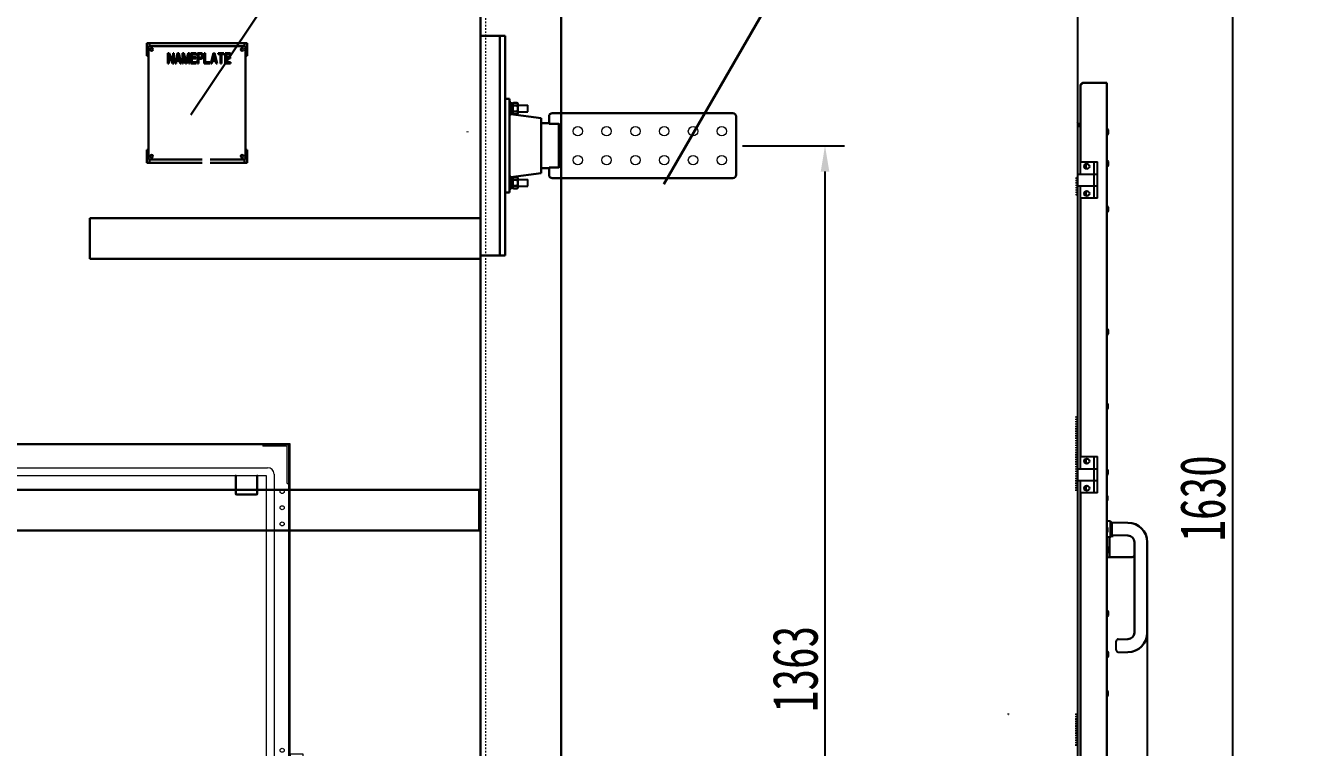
# Model space of a CAD drawing. Extents: x 54056 to 359947, y -41534 to 373650.
# Drawn here: x 80599 to 82572, y -36678 to -35561 of the extents above; entities that cross this region are included whole.
import ezdxf

# ---------------------------------------------------------------- set-up
doc = ezdxf.new("R2010")
doc.units = 0
doc.header["$LTSCALE"] = 3
doc.header["$MEASUREMENT"] = 0
for name, pattern in [('AI-Linetype-3', [1.693333, 0.846667, -0.846667]), ('CENTER', [50.8, 31.75, -6.35, 6.35, -6.35]), ('HIDDEN', [0.2, 0.1, -0.1])]:
    doc.linetypes.add(name, pattern=pattern)
doc.layers.get('0').update_dxf_attribs({"linetype": 'CONTINUOUS', "lineweight": 30})
doc.layers.get('DEFPOINTS').update_dxf_attribs({"linetype": 'CONTINUOUS', "lineweight": 20})
for name, color, linetype in [('02___PRT_ALL_AXES', 7, 'CONTINUOUS'), ('1', 6, 'CENTER'), ('CHAMFER', 7, 'CONTINUOUS'), ('DEFAULT_2', 8, 'HIDDEN'), ('ROUNDS', 7, 'CONTINUOUS')]:
    doc.layers.add(name, color=color, linetype=linetype)
doc.layers.add('DIM', color=4, linetype='CONTINUOUS', lineweight=20)
doc.layers.add('实体', color=7, linetype='CONTINUOUS', lineweight=20)
doc.styles.get("Standard").update_dxf_attribs({"font": 'STFANGSO.TTF', "width": 0.7})
doc.dimstyles.new('1-15', dxfattribs={"dimscale": 20, "dimtxt": 3.5, "dimasz": 2, "dimexe": 1.5, "dimexo": 0.5, "dimgap": 0.5, "dimtad": 1, "dimtoh": 1, "dimdec": 1, "dimdsep": 46, "dimtxsty": 'Standard', "dimcen": 2.5, "dimclrd": 3, "dimclre": 3, "dimclrt": 3, "dimadec": 0, "dimazin": 2, "dimtfac": 1, "dimtdec": 1, "dimtmove": 0, "dimatfit": 2, "dimfxl": 1, "dimarcsym": 0})

# ---------------------------------------------------------------- blocks, each defined once
blk = doc.blocks.new('A$C1F2818B8')
at = {"layer": '实体', "color": 7, "linetype": 'Continuous'}
blk.add_lwpolyline([(4.8, 9.5), (3, 6.5), (4.8, 3.5), (8.2, 3.5), (10, 6.5), (8.2, 9.5)], close=True, dxfattribs=at)
for radius in [6.5, 3.46]:
    blk.add_circle((6.5, 6.5), radius, dxfattribs=at)
blk = doc.blocks.new('电缆管接头(M32)')
at = {"color": 1}
for p, q in [((15.2, 0), (-15.2, 0)), ((15.2, -4.5), (-15.2, -4.5))]:
    blk.add_line(p, q, dxfattribs=at)
at = {"color": 1, "lineweight": 15}
for p, q in [((-16, -5), (-15.2, -4.5)), ((-16, -5), (-15.2, -5.5)), ((-16, -5.9), (-15.2, -5.5)), ((-16, -5.9), (-15.2, -6.4)), ((-16, -6.9), (-15.2, -6.4)), ((-16, -6.9), (-15.2, -7.4)), ((-16, -7.9), (-15.2, -7.4)), ((-16, -7.9), (-16, -9.3)), ((16, -9.3), (-16, -9.3)), ((-15.2, -4.5), (15.2, -5.5)), ((-15.2, -5.5), (15.2, -6.4)), ((-15.2, -6.4), (15.2, -7.4)), ((-15.2, -7.4), (15.2, -8.3)), ((16, -5), (15.2, -4.5)), ((16, -5), (15.2, -5.5)), ((16, -5.9), (15.2, -5.5)), ((16, -5.9), (15.2, -6.4)), ((16, -6.9), (15.2, -6.4)), ((16, -6.9), (15.2, -7.4)), ((16, -7.9), (15.2, -7.4)), ((16, -7.9), (15.2, -8.3)), ((16, -8.8), (15.2, -8.3)), ((16, -8.8), (16, -9.3))]:
    blk.add_line(p, q, dxfattribs=at)
at = {"color": 1}
for points in [[(-15.2, 0), (-15.2, -4.2)], [(-9.2, 0), (-9.2, -3.4)], [(-9.2, 0), (-9.2, -3.4)], [(-6, 0), (-6, -3.4)], [(-6, -3.4), (-6, 0)], [(6, -3.4), (6, 0)], [(6, 0), (6, -3.4)], [(6, -3.4), (6, 0)], [(9.2, 0), (9.2, -3.4)], [(9.2, 0), (9.2, -3.4)], [(15.2, -4.2), (15.2, 0)], [(-19, -9.6), (-19, -23.9)], [(17.2, -9.3), (-17.2, -9.3)], [(-13.8, -4.5), (13.8, -4.5)], [(-7.5, -9.3), (-11.5, -9.3)], [(-11.5, -10.7), (-11.5, -22.9)], [(-11.5, -10.7), (-11.5, -22.9)], [(-9.2, -4.5), (-6, -4.5)], [(7.5, -9.3), (-7.5, -9.3)], [(-7.5, -10.7), (-7.5, -22.9)], [(-7.5, -22.9), (-7.5, -10.7)], [(-6, -4.5), (6, -4.5)], [(9.2, -4.5), (6, -4.5)], [(7.5, -9.3), (11.5, -9.3)], [(7.5, -22.9), (7.5, -10.7)], [(7.5, -10.7), (7.5, -22.9)], [(7.5, -22.9), (7.5, -10.7)], [(11.5, -10.7), (11.5, -22.9)], [(11.5, -10.7), (11.5, -22.9)], [(19, -23.9), (19, -9.6)], [(-17.2, -24.3), (17.2, -24.3)], [(-11.5, -24.3), (-7.5, -24.3)], [(-7.5, -24.3), (7.5, -24.3)], [(11.5, -24.3), (7.5, -24.3)]]:
    blk.add_lwpolyline(points, dxfattribs=at)
for points in [[(-6, -3.4), (-9.2, -3.4), (-9.2, 0), (-6, 0)], [(6, -3.4), (9.2, -3.4), (9.2, 0), (6, 0)], [(-7.5, -22.9), (-11.5, -22.9), (-11.5, -10.7), (-7.5, -10.7)], [(7.5, -22.9), (11.5, -22.9), (11.5, -10.7), (7.5, -10.7)]]:
    blk.add_lwpolyline(points, close=True, dxfattribs=at)
for centre, radius, start, end in [((-8.1, -59.8), 51.4, 100.2815, 102.2979), ((-26.4, -59.8), 51.4, 73.1437, 79.7185), ((-6.4, 35.9), 41.1, 257.7021, 259.7185), ((-21.1, 35.9), 41.1, 280.2815, 286.8563), ((7.4, -59.8), 51.4, 100.2815, 106.8563), ((5.9, 35.9), 41.1, 253.1437, 259.7185), ((-5.9, 35.9), 41.1, 280.2815, 286.8563), ((-7.4, -59.8), 51.4, 73.1437, 79.7185), ((21.1, 35.9), 41.1, 253.1437, 259.7185), ((26.4, -59.8), 51.4, 100.2815, 106.8563), ((6.4, 35.9), 41.1, 280.2815, 282.2979), ((8.1, -59.8), 51.4, 77.7021, 79.7185), ((-8.1, 26.3), 51.4, 257.7021, 259.7185), ((-26.4, 26.3), 51.4, 280.2815, 286.8563), ((7.4, 26.3), 51.4, 253.1437, 259.7185), ((-7.4, 26.3), 51.4, 280.2815, 286.8563), ((26.4, 26.3), 51.4, 253.1437, 259.7185), ((8.1, 26.3), 51.4, 280.2815, 282.2979)]:
    blk.add_arc(centre, radius, start, end, dxfattribs=at)
blk = doc.blocks.new('A$C6f3eb3ca')
at = {"color": 0, "linetype": 'ByBlock', "lineweight": -2}
for p, q in [((-120.4, 470), (-120.4, -130)), ((368.6, 470), (-120.4, 470)), ((-118.4, -130), (-118.4, 468.5)), ((389.6, 470), (354.8, 470)), ((387.6, 470), (387.6, -130)), ((389.6, -130), (389.6, 470)), ((-120.4, 419.4), (-120.4, 397.7)), ((-92.4, -82), (-92.4, 423)), ((-80.4, -80), (-80.4, 421)), ((290.6, 421), (352.6, 421)), ((292.6, 433), (354.6, 433)), ((304.6, 421), (304.6, 393)), ((306.1, 421), (304.6, 421)), ((306.1, 421), (306.1, 393)), ((338.1, 393), (338.1, 421)), ((339.6, 421), (338.1, 421)), ((339.6, 393), (339.6, 421)), ((352.6, 421), (352.6, -80)), ((364.6, 423), (364.6, -82)), ((306.6, 392.5), (337.6, 392.5)), ((306.6, 391), (337.6, 391)), ((389.6, -10), (389.6, -30)), ((409.6, -10), (389.6, -10)), ((390.9, -14.8), (391.3, -17)), ((391.3, -17), (391.7, -14.8)), ((391.7, -14.8), (392.1, -17)), ((392.1, -17), (392.5, -14.8)), ((392.5, -14.8), (392.9, -17)), ((392.9, -17), (393.3, -14.8)), ((393.3, -14.8), (393.7, -17)), ((393.7, -17), (394.1, -14.8)), ((394.1, -14.8), (394.5, -17)), ((394.5, -17), (394.9, -14.8)), ((394.9, -14.8), (395.3, -17)), ((395.3, -17), (395.7, -14.8)), ((395.7, -14.8), (396.1, -17)), ((396.1, -17), (396.5, -14.8)), ((396.5, -14.8), (396.9, -17)), ((396.9, -17), (397.3, -14.8)), ((397.3, -14.8), (397.7, -17)), ((397.7, -17), (398.1, -14.8)), ((398.1, -14.8), (398.5, -17)), ((398.5, -17), (398.9, -14.8)), ((398.9, -14.8), (399.3, -17)), ((399.3, -17), (399.7, -14.8)), ((399.7, -14.8), (400.1, -17)), ((400.1, -17), (400.5, -14.8)), ((400.5, -14.8), (400.9, -17)), ((400.9, -17), (401.3, -14.8)), ((401.3, -14.8), (401.7, -17)), ((401.7, -17), (402.1, -14.8)), ((402.1, -14.8), (402.5, -17)), ((402.5, -17), (402.9, -14.8)), ((402.9, -14.8), (403.4, -17)), ((403.4, -17), (403.7, -14.8)), ((403.7, -14.8), (404.2, -17)), ((404.2, -17), (404.5, -14.8)), ((404.5, -14.8), (405, -17)), ((405, -17), (405.4, -14.8)), ((405.4, -14.8), (405.8, -17)), ((405.8, -17), (406.2, -14.8)), ((406.2, -14.8), (406.6, -17)), ((406.6, -17), (407, -14.8)), ((407, -14.8), (407.4, -17)), ((407.4, -17), (407.8, -14.8)), ((407.8, -14.8), (408.2, -17)), ((408.2, -17), (408.6, -14.8)), ((408.6, -14.8), (409, -17)), ((409, -17), (409.4, -14.8)), ((409.6, -30), (409.6, -10)), ((389.6, -30), (409.6, -30)), ((390.9, -25.3), (391.3, -23)), ((391.3, -23), (391.7, -25.3)), ((391.7, -25.3), (392.1, -23)), ((392.1, -23), (392.5, -25.3)), ((392.5, -25.3), (392.9, -23)), ((392.9, -23), (393.3, -25.3)), ((393.3, -25.3), (393.7, -23)), ((393.7, -23), (394.1, -25.3)), ((394.1, -25.3), (394.5, -23)), ((394.5, -23), (394.9, -25.3)), ((394.9, -25.3), (395.3, -23)), ((395.3, -23), (395.7, -25.3)), ((395.7, -25.3), (396.1, -23)), ((396.1, -23), (396.5, -25.3)), ((396.5, -25.3), (396.9, -23)), ((396.9, -23), (397.3, -25.3)), ((397.3, -25.3), (397.7, -23)), ((397.7, -23), (398.1, -25.3)), ((398.1, -25.3), (398.5, -23)), ((398.5, -23), (398.9, -25.3)), ((398.9, -25.3), (399.3, -23)), ((399.3, -23), (399.7, -25.3)), ((399.7, -25.3), (400.1, -23)), ((400.1, -23), (400.5, -25.3)), ((400.5, -25.3), (400.9, -23)), ((400.9, -23), (401.3, -25.3)), ((401.3, -25.3), (401.7, -23)), ((401.7, -23), (402.1, -25.3)), ((402.1, -25.3), (402.5, -23)), ((402.5, -23), (402.9, -25.3)), ((402.9, -25.3), (403.4, -23)), ((403.4, -23), (403.7, -25.3)), ((403.7, -25.3), (404.2, -23)), ((404.2, -23), (404.5, -25.3)), ((404.5, -25.3), (405, -23)), ((405, -23), (405.4, -25.3)), ((405.4, -25.3), (405.8, -23)), ((405.8, -23), (406.2, -25.3)), ((406.2, -25.3), (406.6, -23)), ((406.6, -23), (407, -25.3)), ((407, -25.3), (407.4, -23)), ((407.4, -23), (407.8, -25.3)), ((407.8, -25.3), (408.2, -23)), ((408.2, -23), (408.6, -25.3)), ((408.6, -25.3), (409, -23)), ((409, -23), (409.4, -25.3)), ((292.6, -92), (-82.4, -92)), ((290.6, -80), (-80.4, -80)), ((290.6, -80), (352.6, -80)), ((292.6, -92), (354.6, -92)), ((-120.4, -130), (389.6, -130)), ((389.6, -130), (-120.4, -130)), ((377.6, -130), (389.6, -130)), ((389.6, -130), (377.6, -130))]:
    blk.add_line(p, q, dxfattribs=at)
at = {"color": 0, "linetype": 'ByBlock', "lineweight": -2, "ltscale": 0.5}
for p, q in [((356.3, 468.5), (-120.4, 468.5)), ((-118.4, -130), (-118.4, 468.5)), ((-118.1, 408.5), (-118.1, 465.2)), ((-115.8, 408.5), (-115.8, 465.2)), ((-114.8, 468.5), (-78.1, 468.5)), ((-114.8, 466.2), (-78.1, 466.2)), ((-78.1, 468.5), (-78.1, 466.2)), ((384, 468.5), (347.3, 468.5)), ((347.3, 468.5), (347.3, 466.2)), ((384, 466.2), (347.3, 466.2)), ((385, 408.5), (385, 465.2)), ((387.3, 408.5), (387.3, 465.2)), ((387.6, -130), (387.6, 470)), ((-120.4, 420), (-120.4, 430)), ((-118.1, 420), (-118.1, 430)), ((387.3, 420), (387.3, 430)), ((387.3, 420), (387.3, 430)), ((389.6, 420), (389.6, 430)), ((-115.8, 408.5), (-118.1, 408.5)), ((385, 408.5), (387.3, 408.5)), ((-118.1, -127.7), (-118.1, -113)), ((-115.8, -127.7), (-115.8, -113)), ((-114.8, -109.7), (-98.1, -109.7)), ((-114.8, -112), (-98.1, -112)), ((-114.4, -107.4), (383.6, -107.4)), ((-114.4, -107.4), (-114.4, -109.7)), ((-114.4, -109.7), (-95.1, -109.7)), ((-98.1, -109.7), (-98.1, -112)), ((-95.1, -107.4), (-95.1, -119.4)), ((364.3, -107.4), (364.3, -119.4)), ((364.3, -109.7), (383.6, -109.7)), ((384, -109.7), (367.3, -109.7)), ((367.3, -109.7), (367.3, -112)), ((384, -112), (367.3, -112)), ((383.6, -107.4), (383.6, -109.7)), ((385, -127.7), (385, -113)), ((387.3, -127.7), (387.3, -113)), ((-108.4, -127.7), (-118.1, -127.7)), ((-118.1, -127.7), (-115.8, -127.7)), ((-115.8, -119.4), (385, -119.4)), ((-108.4, -130), (-108.4, -127.7)), ((377.6, -127.7), (387.3, -127.7)), ((377.6, -130), (377.6, -127.7)), ((387.3, -127.7), (385, -127.7))]:
    blk.add_line(p, q, dxfattribs=at)
at = {"color": 0, "lineweight": -3}
for p, q in [((-115.4, 337.1), (-92.4, 337.1)), ((-117.4, 309.1), (-117.4, 335.1)), ((-115.4, 307.1), (-92.4, 307.1)), ((-109.4, 222.5), (-92.4, 222.5)), ((-111.9, 207.5), (-111.9, 187.5)), ((-102.9, 207.5), (-102.9, 187.5)), ((-109.4, 172.5), (-92.4, 172.5)), ((-117.4, 5.9), (-117.4, -20.1)), ((-115.4, 7.9), (-92.4, 7.9)), ((-115.4, -22.1), (-92.4, -22.1))]:
    blk.add_line(p, q, dxfattribs=at)
at = {"color": 0}
blk.add_line((-92.4, 172.5), (-92.4, 222.5), dxfattribs=at)
at = {"color": 0, "linetype": 'ByBlock', "lineweight": -3}
blk.add_line((-117.4, 180.5), (-117.4, 214.5), dxfattribs=at)
at = {"color": 0, "linetype": 'ByBlock', "lineweight": -2, "ltscale": 0.25}
for p, q in [((390.6, -14.8), (389.6, -13.8)), ((389.8, -14), (409.6, -14)), ((390.6, -14.8), (390.6, -25.3)), ((390.6, -14.8), (409.6, -14.8)), ((390.6, -25.3), (389.6, -26.3)), ((389.8, -26), (409.6, -26)), ((390.6, -25.3), (409.6, -25.3))]:
    blk.add_line(p, q, dxfattribs=at)
at = {"color": 0, "linetype": 'ByBlock', "lineweight": -2, "ltscale": 0.5}
for centre in [(377.2, 396.1), (377.2, 371.1), (377.2, 346.1), (377.2, -3.9), (377.2, -28.9), (377.2, -53.9)]:
    blk.add_circle(centre, 3.1, dxfattribs=at)
for centre, radius, start, end in [((-114.8, 465.2), 3.3, 90, 180), ((-114.8, 465.2), 1, 90, 180), ((384, 465.2), 3.3, 0, 90), ((384, 465.2), 1, 0, 90), ((-114.8, -113), 3.3, 90, 180), ((-114.8, -113), 1, 90, 180), ((384, -113), 3.3, 0, 90), ((384, -113), 1, 0, 90)]:
    blk.add_arc(centre, radius, start, end, dxfattribs=at)
at = {"color": 0, "linetype": 'ByBlock', "lineweight": -2}
for centre, radius, start, end in [((-82.4, 423), 10, 90, 180), ((354.6, 423), 10, 0, 90), ((306.6, 393), 2, 180, 270), ((306.6, 393), 0.5, 180, 270), ((337.6, 393), 0.5, 270, 0), ((337.6, 393), 2, 270, 0), ((-82.4, -82), 10, 180, 270), ((354.6, -82), 10, 270, 0)]:
    blk.add_arc(centre, radius, start, end, dxfattribs=at)
at = {"color": 0, "lineweight": -3}
for centre, radius, start, end in [((-115.4, 335.1), 2, 90, 180), ((-115.4, 309.1), 2, 180, 270), ((-109.4, 214.5), 8, 90, 180), ((-107.4, 207.5), 4.5, 0, 180), ((-109.4, 180.5), 8, 180, 270), ((-107.4, 187.5), 4.5, 180, 0), ((-115.4, 5.9), 2, 90, 180), ((-115.4, -20.1), 2, 180, 270)]:
    blk.add_arc(centre, radius, start, end, dxfattribs=at)
at = {"layer": '1', "color": 0, "linetype": 'ByBlock', "lineweight": -2}
for p, q in [((-120.4, 430), (-120.4, 470)), ((389.6, 430), (389.6, 470)), ((-82.4, 433), (292.6, 433)), ((-80.4, 421), (290.6, 421))]:
    blk.add_line(p, q, dxfattribs=at)
at = {"color": 0, "lineweight": -3}
blk.add_blockref('A$C1F2818B8', (-113.9, 315.6), dxfattribs=at)
at = {"color": 0, "lineweight": -3, "xscale": -1, "rotation": 180}
blk.add_blockref('A$C1F2818B8', (-113.9, -0.6), dxfattribs=at)
at = {"xscale": -1}
for p in [(7.6, -130), (67.6, -130)]:
    blk.add_blockref('电缆管接头(M32)', p, dxfattribs=at)
for p in [(67.6, -130), (127.6, -130), (187.6, -130), (247.6, -130), (307.6, -130)]:
    blk.add_blockref('电缆管接头(M32)', p)
blk = doc.blocks.new('*D113')
at = {"color": 3, "linetype": 'ByBlock', "lineweight": -2, "transparency": 16777216}
for p, q in [((81706.7, -35747.2), (81864.2, -35747.2)), ((81834.2, -37325.2), (81834.2, -35787.2)), ((80985.2, -37365.2), (81864.2, -37365.2))]:
    blk.add_line(p, q, dxfattribs=at)
at = {"color": 3, "linetype": 'ByBlock', "transparency": 16777216}
for points in [[(81827.6, -35787.2), (81840.9, -35787.2), (81834.2, -35747.2)], [(81827.6, -37325.2), (81840.9, -37325.2), (81834.2, -37365.2)]]:
    blk.add_solid(points, dxfattribs=at)
at = {"layer": 'DEFPOINTS', "color": 0, "linetype": 'ByBlock', "transparency": 16777216}
for p in [(81696.7, -35747.2), (81834.2, -35747.2), (80975.2, -37365.2)]:
    blk.add_point(p, dxfattribs=at)
at = {"color": 3, "linetype": 'ByBlock', "lineweight": 30, "transparency": 16777216, "insert": (81788.4, -36556.2), "char_height": 70, "attachment_point": 5, "rotation": 90}
blk.add_mtext('1363', dxfattribs=at)
blk = doc.blocks.new('*D73')
at = {"color": 3, "linetype": 'ByBlock', "lineweight": -2, "transparency": 16777216}
for p, q in [((82332.2, -36440.2), (82332.2, -37504.8)), ((82269.7, -37443.6), (82269.7, -37504.8)), ((82229.7, -37474.8), (82189.7, -37474.8)), ((82269.7, -37474.8), (82332.2, -37474.8)), ((82372.2, -37474.8), (82546.2, -37474.8))]:
    blk.add_line(p, q, dxfattribs=at)
at = {"color": 3, "linetype": 'ByBlock', "transparency": 16777216}
for points in [[(82229.7, -37468.1), (82229.7, -37481.5), (82269.7, -37474.8)], [(82372.2, -37468.1), (82372.2, -37481.5), (82332.2, -37474.8)]]:
    blk.add_solid(points, dxfattribs=at)
at = {"layer": 'DEFPOINTS', "color": 0, "linetype": 'ByBlock', "transparency": 16777216}
for p in [(82332.2, -36430.2), (82269.7, -37433.6), (82269.7, -37474.8)]:
    blk.add_point(p, dxfattribs=at)
at = {"color": 3, "linetype": 'ByBlock', "lineweight": 30, "transparency": 16777216, "insert": (82479.2, -37429), "char_height": 70, "attachment_point": 5}
blk.add_mtext('62.5', dxfattribs=at)
blk = doc.blocks.new('*D90')
at = {"color": 3, "linetype": 'ByBlock', "lineweight": -2, "transparency": 16777216}
for p, q in [((81844.3, -35350.1), (82494, -35350.1)), ((82464, -35390.1), (82464, -37195.2)), ((82024.4, -37235.2), (82494, -37235.2))]:
    blk.add_line(p, q, dxfattribs=at)
at = {"color": 3, "linetype": 'ByBlock', "transparency": 16777216}
for points in [[(82457.3, -35390.1), (82470.6, -35390.1), (82464, -35350.1)], [(82457.3, -37195.2), (82470.6, -37195.2), (82464, -37235.2)]]:
    blk.add_solid(points, dxfattribs=at)
at = {"layer": 'DEFPOINTS', "color": 0, "linetype": 'ByBlock', "transparency": 16777216}
for p in [(81834.3, -35350.1), (82014.4, -37235.2), (82464, -37235.2)]:
    blk.add_point(p, dxfattribs=at)
at = {"color": 3, "linetype": 'ByBlock', "lineweight": 30, "transparency": 16777216, "insert": (82418.1, -36292.6), "char_height": 70, "attachment_point": 5, "rotation": 90}
blk.add_mtext('1630', dxfattribs=at)

msp = doc.modelspace()

# ---------------------------------------------------------------- linework, layer by layer
at = {"color": 1, "linetype": 'ByBlock'}
for p, q in [((80854.254, -35699.5), (81407.408, -34873.469)), ((81584.887, -35806.602), (82128.003, -34867.221))]:
    msp.add_line(p, q, dxfattribs=at)
at = {"color": 3, "linetype": 'Continuous'}
for p, q in [((81301.74, -37234.153), (81301.74, -35239.153)), ((82224.24, -35716.653), (82229.24, -35716.653)), ((82226.24, -35715.153), (82229.24, -35715.153)), ((82273.74, -36352.653), (82273.74, -36383.153)), ((82279.74, -36351.153), (82276.74, -36351.153)), ((82279.74, -36350.153), (82279.74, -36351.153)), ((82273.74, -36383.153), (82309.093, -36383.153))]:
    msp.add_line(p, q, dxfattribs=at)
at = {"color": 7, "linetype": 'Continuous'}
for p, q in [((81426.74, -37175.153), (81426.74, -35464.953)), ((81339.74, -35577.153), (81301.74, -35577.153)), ((81331.74, -35577.153), (81331.74, -35917.153)), ((81339.74, -35577.153), (81339.74, -35917.153)), ((82229.24, -35772.153), (82229.24, -35654.153)), ((82232.284, -35650.767), (82233.24, -35650.153)), ((82233.24, -35650.153), (82269.74, -35650.153)), ((82269.74, -37030.153), (82269.74, -35650.153)), ((81351.34, -35697.353), (81351.34, -35681.953)), ((81357.519, -35680.768), (81353.561, -35680.768)), ((81357.519, -35685.21), (81353.561, -35685.21)), ((81357.519, -35694.095), (81353.561, -35694.095)), ((81359.74, -35682.989), (81359.74, -35696.317)), ((81351.34, -35697.353), (81349.067, -35697.353)), ((81351.34, -35697.184), (81351.334, -35697.185)), ((81357.519, -35698.538), (81353.561, -35698.538)), ((82226.24, -35713.153), (82229.24, -35713.153)), ((81281.74, -35726.153), (81281.74, -35725.153)), ((82224.508, -35717.153), (82229.24, -35717.153)), ((81351.34, -35812.353), (81349.067, -35812.353)), ((81351.34, -35812.184), (81351.334, -35812.185)), ((81351.34, -35812.353), (81351.34, -35796.953)), ((81357.519, -35795.768), (81353.561, -35795.768)), ((81357.519, -35800.21), (81353.561, -35800.21)), ((81357.519, -35809.095), (81353.561, -35809.095)), ((81357.519, -35813.538), (81353.561, -35813.538)), ((81359.74, -35797.989), (81359.74, -35811.317)), ((81301.74, -35829.153), (81301.74, -35892.153)), ((82229.24, -36227.843), (82229.24, -35828.153)), ((80698.305, -35922.153), (80698.305, -35859.153)), ((81301.74, -35859.153), (80698.305, -35859.153)), ((80698.305, -35922.153), (81301.74, -35922.153)), ((81339.74, -35917.153), (81301.74, -35917.153)), ((79513.74, -36279.153), (81299.74, -36279.153)), ((81299.74, -36342.153), (81299.74, -36279.153)), ((82229.24, -36598.153), (82229.24, -36283.843)), ((81299.74, -36342.153), (79513.74, -36342.153)), ((82312.24, -36500.153), (82312.24, -36360.153)), ((82332.24, -36500.153), (82332.24, -36360.153)), ((82229.24, -36852.153), (82229.24, -36598.153))]:
    msp.add_line(p, q, dxfattribs=at)
at = {"color": 0, "linetype": 'Continuous'}
for p, q in [((80786.11, -35608.51), (80786.11, -35588.51)), ((80941.11, -35588.51), (80786.11, -35588.51)), ((80788.61, -35593.51), (80788.61, -35708.51)), ((80938.61, -35593.51), (80788.61, -35593.51)), ((80790.11, -35593.51), (80790.11, -35588.51)), ((80937.11, -35588.51), (80937.11, -35593.51)), ((80938.61, -35708.51), (80938.61, -35593.51)), ((80941.11, -35588.51), (80941.11, -35608.51)), ((80786.11, -35608.51), (80788.61, -35608.51)), ((80818.743, -35619.975), (80818.743, -35603.955)), ((80818.743, -35603.955), (80820.845, -35603.955)), ((80820.144, -35606), (80820.144, -35619.975)), ((80825.985, -35619.975), (80820.144, -35606)), ((80820.845, -35603.955), (80826.686, -35617.589)), ((80826.686, -35617.589), (80826.686, -35603.955)), ((80826.686, -35603.955), (80828.088, -35603.955)), ((80828.088, -35603.955), (80828.088, -35619.975)), ((80829.957, -35619.975), (80833.695, -35603.955)), ((80832.293, -35615.885), (80831.358, -35619.975)), ((80836.965, -35615.885), (80832.293, -35615.885)), ((80832.527, -35614.521), (80834.629, -35605.318)), ((80836.732, -35614.521), (80832.527, -35614.521)), ((80833.695, -35603.955), (80835.564, -35603.955)), ((80834.629, -35605.318), (80836.732, -35614.521)), ((80835.564, -35603.955), (80839.302, -35619.975)), ((80837.9, -35619.975), (80836.965, -35615.885)), ((80841.171, -35619.975), (80841.171, -35603.955)), ((80841.171, -35603.955), (80843.273, -35603.955)), ((80842.572, -35607.363), (80842.572, -35619.975)), ((80845.843, -35619.975), (80842.572, -35607.363)), ((80843.273, -35603.955), (80846.778, -35618.271)), ((80846.778, -35618.271), (80850.282, -35603.955)), ((80850.983, -35607.363), (80847.712, -35619.975)), ((80850.282, -35603.955), (80852.385, -35603.955)), ((80850.983, -35619.975), (80850.983, -35607.363)), ((80852.385, -35603.955), (80852.385, -35619.975)), ((80854.254, -35619.975), (80854.254, -35603.955)), ((80854.254, -35603.955), (80862.664, -35603.955)), ((80855.655, -35606), (80855.655, -35610.431)), ((80862.664, -35606), (80855.655, -35606)), ((80855.655, -35610.431), (80861.73, -35610.431)), ((80855.655, -35612.476), (80855.655, -35617.93)), ((80861.73, -35612.476), (80855.655, -35612.476)), ((80861.73, -35610.431), (80861.73, -35612.476)), ((80862.664, -35603.955), (80862.664, -35606)), ((80864.533, -35619.975), (80864.533, -35603.955)), ((80864.533, -35603.955), (80870.14, -35603.955)), ((80865.935, -35605.659), (80865.935, -35610.772)), ((80870.374, -35605.659), (80865.935, -35605.659)), ((80865.935, -35610.772), (80870.374, -35610.772)), ((80865.935, -35612.817), (80865.935, -35619.975)), ((80870.14, -35612.817), (80865.935, -35612.817)), ((80870.14, -35603.955), (80871.308, -35604.296)), ((80871.308, -35612.476), (80870.14, -35612.817)), ((80871.075, -35606), (80870.374, -35605.659)), ((80870.374, -35610.772), (80871.075, -35610.431)), ((80871.542, -35606.682), (80871.075, -35606)), ((80871.075, -35610.431), (80871.542, -35609.749)), ((80871.308, -35604.296), (80872.243, -35605.318)), ((80872.243, -35611.454), (80871.308, -35612.476)), ((80871.776, -35607.704), (80871.542, -35606.682)), ((80871.542, -35609.749), (80871.776, -35608.727)), ((80871.776, -35608.727), (80871.776, -35607.704)), ((80872.243, -35605.318), (80872.944, -35606.682)), ((80872.944, -35610.09), (80872.243, -35611.454)), ((80872.944, -35606.682), (80873.177, -35607.704)), ((80873.177, -35609.068), (80872.944, -35610.09)), ((80873.177, -35607.704), (80873.177, -35609.068)), ((80875.046, -35619.975), (80875.046, -35603.955)), ((80875.046, -35603.955), (80876.448, -35603.955)), ((80876.448, -35603.955), (80876.448, -35617.93)), ((80885.326, -35619.975), (80889.064, -35603.955)), ((80887.662, -35615.885), (80886.728, -35619.975)), ((80892.335, -35615.885), (80887.662, -35615.885)), ((80887.896, -35614.521), (80889.998, -35605.318)), ((80892.101, -35614.521), (80887.896, -35614.521)), ((80889.064, -35603.955), (80890.933, -35603.955)), ((80889.998, -35605.318), (80892.101, -35614.521)), ((80890.933, -35603.955), (80894.671, -35619.975)), ((80893.269, -35619.975), (80892.335, -35615.885)), ((80896.54, -35605.659), (80896.54, -35603.955)), ((80896.54, -35603.955), (80905.418, -35603.955)), ((80900.278, -35605.659), (80896.54, -35605.659)), ((80900.278, -35619.975), (80900.278, -35605.659)), ((80901.68, -35605.659), (80901.68, -35619.975)), ((80905.418, -35605.659), (80901.68, -35605.659)), ((80905.418, -35603.955), (80905.418, -35605.659)), ((80907.287, -35619.975), (80907.287, -35603.955)), ((80907.287, -35603.955), (80915.697, -35603.955)), ((80908.688, -35606), (80908.688, -35610.431)), ((80915.697, -35606), (80908.688, -35606)), ((80908.688, -35610.431), (80914.763, -35610.431)), ((80908.688, -35612.476), (80908.688, -35617.93)), ((80914.763, -35612.476), (80908.688, -35612.476)), ((80914.763, -35610.431), (80914.763, -35612.476)), ((80915.697, -35603.955), (80915.697, -35606)), ((80941.11, -35608.51), (80938.61, -35608.51)), ((80820.144, -35619.975), (80818.743, -35619.975)), ((80828.088, -35619.975), (80825.985, -35619.975)), ((80831.358, -35619.975), (80829.957, -35619.975)), ((80839.302, -35619.975), (80837.9, -35619.975)), ((80842.572, -35619.975), (80841.171, -35619.975)), ((80847.712, -35619.975), (80845.843, -35619.975)), ((80852.385, -35619.975), (80850.983, -35619.975)), ((80862.664, -35619.975), (80854.254, -35619.975)), ((80855.655, -35617.93), (80862.664, -35617.93)), ((80862.664, -35617.93), (80862.664, -35619.975)), ((80865.935, -35619.975), (80864.533, -35619.975)), ((80883.457, -35619.975), (80875.046, -35619.975)), ((80876.448, -35617.93), (80883.457, -35617.93)), ((80883.457, -35617.93), (80883.457, -35619.975)), ((80886.728, -35619.975), (80885.326, -35619.975)), ((80894.671, -35619.975), (80893.269, -35619.975)), ((80901.68, -35619.975), (80900.278, -35619.975)), ((80915.697, -35619.975), (80907.287, -35619.975)), ((80908.688, -35617.93), (80915.697, -35617.93)), ((80915.697, -35617.93), (80915.697, -35619.975)), ((80788.61, -35708.51), (80788.61, -35768.51)), ((80938.61, -35768.51), (80938.61, -35708.51)), ((80786.11, -35773.51), (80786.11, -35753.51)), ((80786.11, -35753.51), (80788.61, -35753.51)), ((80941.11, -35753.51), (80938.61, -35753.51)), ((80941.11, -35753.51), (80941.11, -35773.51)), ((80786.11, -35773.51), (80871.87, -35773.51)), ((80788.61, -35768.51), (80871.87, -35768.51)), ((80790.11, -35773.51), (80790.11, -35768.51)), ((80884.35, -35768.51), (80938.61, -35768.51)), ((80941.11, -35773.51), (80884.35, -35773.51)), ((80937.11, -35768.51), (80937.11, -35773.51))]:
    msp.add_line(p, q, dxfattribs=at)
at = {"color": 6, "linetype": 'Continuous'}
for p, q in [((81339.74, -35674.653), (81346.74, -35674.653)), ((81346.74, -35819.653), (81346.74, -35674.653)), ((81395.74, -35704.653), (81348.74, -35698.537)), ((81395.74, -35789.653), (81395.74, -35704.653)), ((81407.74, -35712.153), (81395.74, -35712.153)), ((81407.74, -35702.153), (81407.74, -35713.612)), ((81422.74, -35713.612), (81407.74, -35713.612)), ((81412.74, -35697.153), (81691.74, -35697.153)), ((81422.74, -35780.694), (81422.74, -35713.612)), ((81696.74, -35702.153), (81696.74, -35792.153)), ((81424.74, -35778.6), (81424.74, -35715.706)), ((81395.74, -35789.653), (81348.74, -35795.768)), ((81407.74, -35782.153), (81395.74, -35782.153)), ((81407.74, -35780.694), (81407.74, -35792.153)), ((81422.74, -35780.694), (81407.74, -35780.694)), ((81412.74, -35797.153), (81691.74, -35797.153)), ((81339.74, -35819.653), (81346.74, -35819.653))]:
    msp.add_line(p, q, dxfattribs=at)
at = {"color": 0, "linetype": 'Continuous'}
for centre in [(80793.61, -35598.51), (80933.61, -35598.51), (80793.61, -35763.51), (80933.61, -35763.51)]:
    msp.add_circle(centre, 2, dxfattribs=at)
at = {"color": 7, "linetype": 'Continuous'}
for centre, radius, start, end in [((82233.24, -35654.153), 4, 97.5, 180), ((82265.74, -35654.153), 4, 0, 5.612139), ((81353.561, -35682.989), 2.221, 90.000206, 180), ((81357.519, -35682.989), 2.221, 0, 90), ((81353.561, -35696.317), 2.221, 180, 270), ((81357.519, -35696.317), 2.221, 270.000129, 0), ((82226.24, -35711.153), 2, 180, 270), ((81353.561, -35797.989), 2.221, 90.000206, 180), ((81353.561, -35811.317), 2.221, 180, 270), ((81357.519, -35797.989), 2.221, 0, 90), ((81357.519, -35811.317), 2.221, 270.000129, 0), ((82302.24, -36360.153), 30, 0, 90), ((82302.24, -36360.153), 10, 0, 90), ((82302.24, -36500.153), 30, 270, 0), ((82302.24, -36500.153), 10, 270, 0)]:
    msp.add_arc(centre, radius, start, end, dxfattribs=at)
at = {"color": 6, "linetype": 'Continuous'}
for centre, radius, start, end in [((81412.74, -35702.153), 5, 90, 180), ((80673.139, -36432.028), 1038.279, 43.623292, 43.783031), ((81691.74, -35702.153), 5, 0, 90), ((81412.74, -35792.153), 5, 180, 270), ((80673.14, -35062.279), 1038.278, 316.216969, 316.376708), ((81691.74, -35792.153), 5, 270, 0)]:
    msp.add_arc(centre, radius, start, end, dxfattribs=at)
at = {"color": 3, "linetype": 'Continuous'}
msp.add_arc((82226.24, -35711.153), 4, 240, 270, dxfattribs=at)
at = {"color": 7, "linetype": 'Continuous', "extrusion": (0, 0, -1)}
for centre, start_param, end_param in [((81348.567, -35689.653), 4.50335866, 4.6994016), ((81349.067, -35689.653), -1.74207878, -1.54954947), ((81348.567, -35804.653), 4.50335866, 4.6994016), ((81349.067, -35804.653), -1.74207878, -1.54954947)]:
    msp.add_ellipse(centre, major_axis=(-13.337, 0), ratio=0.57735027, start_param=start_param, end_param=end_param, dxfattribs=at)
at = {"color": 7, "linetype": 'Continuous'}
for points, knots in [([(82229.24, -35654.153), (82229.24, -35653.904), (82229.375, -35653.365), (82229.688, -35652.918), (82229.875, -35652.698)], [0, 0, 0, 0, 0.46220501, 1, 1, 1, 1]), ([(82229.875, -35652.698), (82230.06, -35652.48), (82230.499, -35652.054), (82230.979, -35651.678), (82231.24, -35651.486)], [0, 0, 0, 0, 0.46848833, 1, 1, 1, 1]), ([(82231.24, -35651.486), (82231.407, -35651.363), (82231.752, -35651.12), (82232.104, -35650.885), (82232.284, -35650.767)], [0, 0, 0, 0, 0.49032365, 1, 1, 1, 1]), ([(81352.156, -35684.654), (81352.012, -35684.506), (81351.791, -35684.168), (81351.632, -35683.611), (81351.582, -35683.06), (81351.618, -35682.32), (81351.886, -35681.511), (81352.649, -35680.894), (81353.233, -35680.768), (81353.561, -35680.768)], [0, 0, 0, 0, 0.12086787, 0.23040295, 0.33683173, 0.44300844, 0.66582305, 0.80783305, 1, 1, 1, 1]), ([(81353.561, -35698.538), (81353.233, -35698.538), (81352.65, -35698.411), (81351.887, -35697.795), (81351.618, -35696.986), (81351.582, -35696.245), (81351.632, -35695.695), (81351.791, -35695.138), (81352.012, -35694.8), (81352.156, -35694.652)], [0, 0, 0, 0, 0.19213955, 0.33415834, 0.55696957, 0.66315436, 0.76959362, 0.87913596, 1, 1, 1, 1]), ([(81353.561, -35694.095), (81353.343, -35694.095), (81352.901, -35693.954), (81352.424, -35693.481), (81352.097, -35692.903), (81351.806, -35692.068), (81351.631, -35690.975), (81351.575, -35689.653), (81351.631, -35688.332), (81351.806, -35687.238), (81352.097, -35686.403), (81352.424, -35685.824), (81352.901, -35685.352), (81353.343, -35685.21), (81353.561, -35685.21)], [0, 0, 0, 0, 0.06199776, 0.12437268, 0.18692419, 0.24953559, 0.37469468, 0.49995174, 0.6252139, 0.75039231, 0.81302006, 0.87558907, 0.93799346, 1, 1, 1, 1]), ([(81353.561, -35685.21), (81353.27, -35685.21), (81352.748, -35685.11), (81352.311, -35684.813), (81352.156, -35684.654)], [0, 0, 0, 0, 0.56614413, 1, 1, 1, 1]), ([(81352.156, -35694.652), (81352.311, -35694.492), (81352.748, -35694.196), (81353.27, -35694.095), (81353.561, -35694.095)], [0, 0, 0, 0, 0.43384932, 1, 1, 1, 1]), ([(81357.519, -35680.768), (81357.847, -35680.768), (81358.43, -35680.894), (81359.193, -35681.511), (81359.462, -35682.319), (81359.498, -35683.06), (81359.448, -35683.611), (81359.289, -35684.168), (81359.068, -35684.506), (81358.924, -35684.654)], [0, 0, 0, 0, 0.19212095, 0.33411337, 0.55693157, 0.66312148, 0.76956642, 0.87911667, 1, 1, 1, 1]), ([(81358.924, -35684.654), (81358.769, -35684.813), (81358.332, -35685.11), (81357.81, -35685.21), (81357.519, -35685.21)], [0, 0, 0, 0, 0.43388917, 1, 1, 1, 1]), ([(81357.519, -35685.21), (81357.737, -35685.21), (81358.179, -35685.352), (81358.655, -35685.824), (81358.983, -35686.402), (81359.274, -35687.237), (81359.449, -35688.331), (81359.505, -35689.652), (81359.449, -35690.974), (81359.274, -35692.068), (81358.983, -35692.903), (81358.656, -35693.481), (81358.179, -35693.954), (81357.737, -35694.095), (81357.519, -35694.095)], [0, 0, 0, 0, 0.06199013, 0.12436241, 0.18691449, 0.24952715, 0.37469153, 0.49995449, 0.62522295, 0.75040637, 0.81303343, 0.87560302, 0.93800009, 1, 1, 1, 1]), ([(81357.519, -35694.095), (81357.81, -35694.095), (81358.332, -35694.196), (81358.769, -35694.492), (81358.924, -35694.652)], [0, 0, 0, 0, 0.56612939, 1, 1, 1, 1]), ([(81358.924, -35694.652), (81359.068, -35694.8), (81359.289, -35695.138), (81359.448, -35695.695), (81359.498, -35696.245), (81359.462, -35696.986), (81359.193, -35697.795), (81358.43, -35698.411), (81357.847, -35698.538), (81357.519, -35698.538)], [0, 0, 0, 0, 0.12085414, 0.23039089, 0.33682494, 0.44300745, 0.66583831, 0.8078558, 1, 1, 1, 1]), ([(81352.156, -35799.654), (81352.012, -35799.506), (81351.791, -35799.168), (81351.632, -35798.611), (81351.582, -35798.06), (81351.618, -35797.32), (81351.886, -35796.511), (81352.649, -35795.894), (81353.233, -35795.768), (81353.561, -35795.768)], [0, 0, 0, 0, 0.12086787, 0.23040295, 0.33683173, 0.44300844, 0.66582305, 0.80783305, 1, 1, 1, 1]), ([(81353.561, -35813.538), (81353.233, -35813.538), (81352.65, -35813.411), (81351.887, -35812.795), (81351.618, -35811.986), (81351.582, -35811.245), (81351.632, -35810.695), (81351.791, -35810.138), (81352.012, -35809.8), (81352.156, -35809.652)], [0, 0, 0, 0, 0.19213955, 0.33415834, 0.55696957, 0.66315436, 0.76959362, 0.87913596, 1, 1, 1, 1]), ([(81353.561, -35809.095), (81353.343, -35809.095), (81352.901, -35808.954), (81352.424, -35808.481), (81352.097, -35807.903), (81351.806, -35807.068), (81351.631, -35805.975), (81351.575, -35804.653), (81351.631, -35803.332), (81351.806, -35802.238), (81352.097, -35801.403), (81352.424, -35800.824), (81352.901, -35800.352), (81353.343, -35800.21), (81353.561, -35800.21)], [0, 0, 0, 0, 0.06199776, 0.12437268, 0.18692419, 0.24953559, 0.37469468, 0.49995174, 0.6252139, 0.75039231, 0.81302006, 0.87558907, 0.93799346, 1, 1, 1, 1]), ([(81353.561, -35800.21), (81353.27, -35800.21), (81352.748, -35800.11), (81352.311, -35799.813), (81352.156, -35799.654)], [0, 0, 0, 0, 0.56614413, 1, 1, 1, 1]), ([(81352.156, -35809.652), (81352.311, -35809.492), (81352.748, -35809.196), (81353.27, -35809.095), (81353.561, -35809.095)], [0, 0, 0, 0, 0.43384932, 1, 1, 1, 1]), ([(81357.519, -35795.768), (81357.847, -35795.768), (81358.43, -35795.894), (81359.193, -35796.511), (81359.462, -35797.319), (81359.498, -35798.06), (81359.448, -35798.611), (81359.289, -35799.168), (81359.068, -35799.506), (81358.924, -35799.654)], [0, 0, 0, 0, 0.19212095, 0.33411337, 0.55693157, 0.66312148, 0.76956642, 0.87911667, 1, 1, 1, 1]), ([(81358.924, -35799.654), (81358.769, -35799.813), (81358.332, -35800.11), (81357.81, -35800.21), (81357.519, -35800.21)], [0, 0, 0, 0, 0.43388917, 1, 1, 1, 1]), ([(81357.519, -35800.21), (81357.737, -35800.21), (81358.179, -35800.352), (81358.655, -35800.824), (81358.983, -35801.402), (81359.274, -35802.237), (81359.449, -35803.331), (81359.505, -35804.652), (81359.449, -35805.974), (81359.274, -35807.068), (81358.983, -35807.903), (81358.656, -35808.481), (81358.179, -35808.954), (81357.737, -35809.095), (81357.519, -35809.095)], [0, 0, 0, 0, 0.06199013, 0.12436241, 0.18691449, 0.24952715, 0.37469153, 0.49995449, 0.62522295, 0.75040637, 0.81303343, 0.87560302, 0.93800009, 1, 1, 1, 1]), ([(81357.519, -35809.095), (81357.81, -35809.095), (81358.332, -35809.196), (81358.769, -35809.492), (81358.924, -35809.652)], [0, 0, 0, 0, 0.56612939, 1, 1, 1, 1]), ([(81358.924, -35809.652), (81359.068, -35809.8), (81359.289, -35810.138), (81359.448, -35810.695), (81359.498, -35811.245), (81359.462, -35811.986), (81359.193, -35812.795), (81358.43, -35813.411), (81357.847, -35813.538), (81357.519, -35813.538)], [0, 0, 0, 0, 0.12085414, 0.23039089, 0.33682494, 0.44300745, 0.66583831, 0.8078558, 1, 1, 1, 1])]:
    msp.add_open_spline(points, degree=3, knots=knots, dxfattribs=at)
at = {"color": 3, "linetype": 'Continuous'}
msp.add_open_spline([(82312.24, -36380.997), (82311.993, -36381.313), (82311.184, -36382.283), (82309.983, -36383.153), (82309.093, -36383.153)], degree=3, knots=[0, 0, 0, 0, 0.31042514, 1, 1, 1, 1], dxfattribs=at)
at = {"layer": '02___PRT_ALL_AXES', "color": 7, "linetype": 'Continuous'}
for p, q in [((82224.24, -35464.953), (82224.24, -37235.153)), ((81348.74, -35679.653), (81346.74, -35679.653)), ((81348.74, -35679.653), (81348.74, -35699.653)), ((81351.34, -35681.953), (81348.74, -35681.953)), ((81359.74, -35684.653), (81374.74, -35684.653)), ((81359.74, -35694.653), (81374.74, -35694.653)), ((81374.74, -35694.653), (81374.74, -35684.653)), ((81348.74, -35699.653), (81346.74, -35699.653)), ((82270.74, -35723.653), (82269.74, -35723.653)), ((82270.74, -35727.653), (82269.74, -35727.653)), ((82270.74, -35729.653), (82270.74, -35721.653)), ((82272.44, -35728.434), (82272.44, -35722.871)), ((82229.24, -35791.153), (82229.24, -35772.153)), ((82270.74, -35772.653), (82269.74, -35772.653)), ((82270.74, -35778.653), (82270.74, -35770.653)), ((82272.44, -35777.434), (82272.44, -35771.871)), ((82270.74, -35776.653), (82269.74, -35776.653)), ((81348.74, -35794.653), (81346.74, -35794.653)), ((81348.74, -35794.653), (81348.74, -35814.653)), ((81351.34, -35796.953), (81348.74, -35796.953)), ((81359.74, -35799.653), (81374.74, -35799.653)), ((81359.74, -35809.653), (81374.74, -35809.653)), ((81374.74, -35809.653), (81374.74, -35799.653)), ((82229.24, -35828.153), (82229.24, -35809.153)), ((81348.74, -35814.653), (81346.74, -35814.653)), ((82270.64, -35843.153), (82269.74, -35843.153)), ((82270.64, -35847.153), (82269.74, -35847.153)), ((82270.64, -35849.153), (82270.64, -35841.153)), ((82272.34, -35847.934), (82272.34, -35842.371)), ((82270.64, -36033.153), (82269.74, -36033.153)), ((82270.64, -36037.153), (82269.74, -36037.153)), ((82270.64, -36039.153), (82270.64, -36031.153)), ((82272.34, -36037.934), (82272.34, -36032.371)), ((82270.24, -36148.153), (82269.74, -36148.153)), ((82270.24, -36154.153), (82270.24, -36146.153)), ((82271.94, -36152.934), (82271.94, -36147.371)), ((82270.24, -36152.153), (82269.74, -36152.153)), ((82229.24, -36246.843), (82229.24, -36227.843)), ((82229.24, -36283.843), (82229.24, -36264.843)), ((82270.24, -36250.153), (82269.74, -36250.153)), ((82270.24, -36254.153), (82269.74, -36254.153)), ((82270.24, -36256.153), (82270.24, -36248.153)), ((82271.94, -36254.934), (82271.94, -36249.371)), ((82271.44, -36294.934), (82271.44, -36289.371)), ((82271.44, -36343.934), (82271.44, -36338.371)), ((82302.24, -36330.153), (82277.74, -36330.153)), ((82277.74, -36350.153), (82277.74, -36330.153)), ((82302.24, -36350.153), (82277.74, -36350.153)), ((82270.74, -36370.153), (82269.74, -36370.153)), ((82270.74, -36374.153), (82269.74, -36374.153)), ((82269.74, -36383.653), (82279.24, -36383.653)), ((82270.74, -36376.153), (82270.74, -36368.153)), ((82272.44, -36374.934), (82272.44, -36369.371)), ((82279.24, -36383.653), (82279.334, -36383.62)), ((82292.146, -36383.62), (82292.24, -36383.653)), ((82292.24, -36383.653), (82297.24, -36383.653)), ((82270.74, -36468.653), (82269.74, -36468.653)), ((82270.74, -36472.653), (82269.74, -36472.653)), ((82270.74, -36474.653), (82270.74, -36466.653)), ((82272.44, -36473.434), (82272.44, -36467.871)), ((82270.74, -36531.653), (82269.74, -36531.653)), ((82270.74, -36535.653), (82269.74, -36535.653)), ((82270.74, -36537.653), (82270.74, -36529.653)), ((82272.44, -36536.434), (82272.44, -36530.871)), ((82270.24, -36592.153), (82269.74, -36592.153)), ((82270.24, -36596.153), (82269.74, -36596.153)), ((82270.24, -36598.153), (82270.24, -36590.153)), ((82271.94, -36596.934), (82271.94, -36591.371))]:
    msp.add_line(p, q, dxfattribs=at)
for centre in [(82238.74, -35779.153), (82238.74, -35821.153), (82238.74, -36234.843), (82238.74, -36276.843)]:
    msp.add_circle(centre, 4, dxfattribs=at)
for centre, radius, start, end in [((82270.74, -35723.448), 1.795, 18.734269, 90), ((82270.74, -35727.858), 1.795, 270, 341.265731), ((82270.74, -35772.448), 1.795, 18.734269, 90), ((82241.74, -35779.153), 4.5, 118.7551, 241.2449), ((82270.74, -35776.858), 1.795, 270, 341.265731), ((82241.74, -35821.153), 4.5, 118.7551, 241.2449), ((82270.64, -35842.948), 1.795, 18.734269, 90), ((82270.64, -35847.358), 1.795, 270, 341.265731), ((82270.64, -36032.948), 1.795, 18.734269, 90), ((82270.64, -36037.358), 1.795, 270, 341.265731), ((82270.24, -36147.948), 1.795, 18.734269, 90), ((82270.24, -36152.358), 1.795, 270, 341.265731), ((82241.74, -36234.843), 4.5, 118.7551, 241.2449), ((82270.24, -36249.948), 1.795, 18.734269, 90), ((82270.24, -36254.358), 1.795, 270, 341.265731), ((82241.74, -36276.843), 4.5, 118.7551, 241.2449), ((82269.74, -36289.948), 1.795, 18.734269, 90), ((82269.74, -36294.358), 1.795, 270, 341.265731), ((82269.74, -36338.948), 1.795, 18.734269, 90), ((82269.74, -36343.358), 1.795, 270, 341.265731), ((82270.74, -36369.948), 1.795, 18.734269, 90), ((82270.74, -36374.358), 1.795, 270, 341.265731), ((82270.74, -36468.448), 1.795, 18.734269, 90), ((82270.74, -36472.858), 1.795, 270, 341.265731), ((82270.74, -36531.448), 1.795, 18.734269, 90), ((82270.74, -36535.858), 1.795, 270, 341.265731), ((82270.24, -36591.948), 1.795, 18.734269, 90), ((82270.24, -36596.358), 1.795, 270, 341.265731)]:
    msp.add_arc(centre, radius, start, end, dxfattribs=at)
for points, knots in [([(82279.334, -36383.62), (82279.405, -36383.595), (82279.902, -36383.425), (82280.405, -36383.272), (82280.84, -36383.153)], [0, 0, 0, 0, 0.14179427, 1, 1, 1, 1]), ([(82290.64, -36383.153), (82290.819, -36383.202), (82291.324, -36383.346), (82291.824, -36383.508), (82292.146, -36383.62)], [0, 0, 0, 0, 0.35171036, 1, 1, 1, 1])]:
    msp.add_open_spline(points, degree=3, knots=knots, dxfattribs=at)
at = {"layer": 'CHAMFER', "color": 7, "linetype": 'Continuous'}
for p, q in [((82229.24, -35772.153), (82255.24, -35772.153)), ((82250.24, -35828.153), (82250.24, -35772.153)), ((82255.24, -35828.153), (82255.24, -35772.153)), ((82224.24, -35791.153), (82255.24, -35791.153)), ((82224.24, -35809.153), (82255.24, -35809.153)), ((82255.24, -35828.153), (82229.24, -35828.153)), ((82229.24, -36227.843), (82255.24, -36227.843)), ((82250.24, -36283.843), (82250.24, -36227.843)), ((82255.24, -36283.843), (82255.24, -36227.843)), ((82224.24, -36246.843), (82255.24, -36246.843)), ((82224.24, -36264.843), (82255.24, -36264.843)), ((82255.24, -36283.843), (82229.24, -36283.843)), ((82275.24, -36327.653), (82269.74, -36327.653)), ((82275.24, -36327.653), (82277.74, -36330.153)), ((82275.24, -36352.653), (82275.24, -36327.653)), ((82277.74, -36350.153), (82277.74, -36330.153)), ((82275.24, -36352.653), (82269.74, -36352.653)), ((82275.24, -36352.653), (82277.74, -36350.153)), ((82297.74, -36383.153), (82297.24, -36383.653)), ((82297.24, -36383.153), (82297.24, -36383.653))]:
    msp.add_line(p, q, dxfattribs=at)
at = {"layer": 'DEFAULT_2', "color": 8, "linetype": 'HIDDEN'}
for p, q in [((82117.24, -36625.153), (82117.24, -36628.153)), ((82117.24, -36625.153), (82117.24, -36628.153)), ((82222.24, -36675.153), (82222.24, -36625.153))]:
    msp.add_line(p, q, dxfattribs=at)
at = {"layer": 'DIM', "color": 2, "linetype": 'AI-Linetype-3'}
msp.add_line((81309.74, -35478.953), (81309.74, -37150.153), dxfattribs=at)
at = {"layer": 'DIM', "color": 2}
msp.add_line((81339.74, -35674.653), (81339.74, -35819.653), dxfattribs=at)
for centre in [(81452.24, -35724.903), (81496.74, -35724.903), (81541.24, -35724.903), (81585.74, -35724.903), (81630.24, -35724.903), (81674.74, -35724.903), (81452.24, -35769.403), (81496.74, -35769.403), (81541.24, -35769.403), (81585.74, -35769.403), (81630.24, -35769.403), (81674.74, -35769.403)]:
    msp.add_circle(centre, 7.25, dxfattribs=at)
at = {"layer": 'ROUNDS', "color": 8, "linetype": 'HIDDEN'}
for p, q in [((82222.24, -35795.153), (82222.24, -35825.153)), ((82222.24, -36280.843), (82222.24, -36165.153)), ((82222.24, -36625.153), (82222.24, -36675.153))]:
    msp.add_line(p, q, dxfattribs=at)
at = {"layer": 'ROUNDS', "color": 7, "linetype": 'Continuous'}
for p, q in [((82284.24, -36527.153), (82284.24, -36513.153)), ((82287.24, -36510.153), (82302.24, -36510.153)), ((82287.24, -36530.153), (82302.24, -36530.153))]:
    msp.add_line(p, q, dxfattribs=at)
for centre, start, end in [((82287.24, -36513.153), 90, 180), ((82287.24, -36527.153), 180, 270)]:
    msp.add_arc(centre, 3, start, end, dxfattribs=at)

# ---------------------------------------------------------------- block references
at = {"layer": 'DIM', "color": 2}
msp.add_blockref('A$C6f3eb3ca', (80618.155, -36678.09), dxfattribs=at)

# ---------------------------------------------------------------- dimensions: what is measured, and where the dimension line sits
at = {"color": 1, "linetype": 'ByBlock', "lineweight": 30}
for base, p1, p2, text, picture, middle in [((82463.975, -37235.153), (81834.265, -35350.13), (82014.395, -37235.153), '1630', '*D90', (82418.126, -36292.641)), ((81834.24, -35747.153), (80975.24, -37365.153), (81696.74, -35747.153), '1363', '*D113', (81788.392, -36556.153))]:
    dim = msp.add_linear_dim(base=base, p1=p1, p2=p2, angle=90, text=text, dimstyle='1-15', dxfattribs=at)
    dim.commit()
    dim.dimension.update_dxf_attribs({"geometry": picture, "text_midpoint": middle})
dim = msp.add_linear_dim(base=(82269.74, -37474.8), p1=(82332.24, -36430.153), p2=(82269.74, -37433.615), dimstyle='1-15', dxfattribs=at)
dim.commit()
dim.dimension.update_dxf_attribs({"geometry": '*D73', "text_midpoint": (82479.221, -37474.8), "dimtype": 160})

doc.saveas('drawing.dxf')
